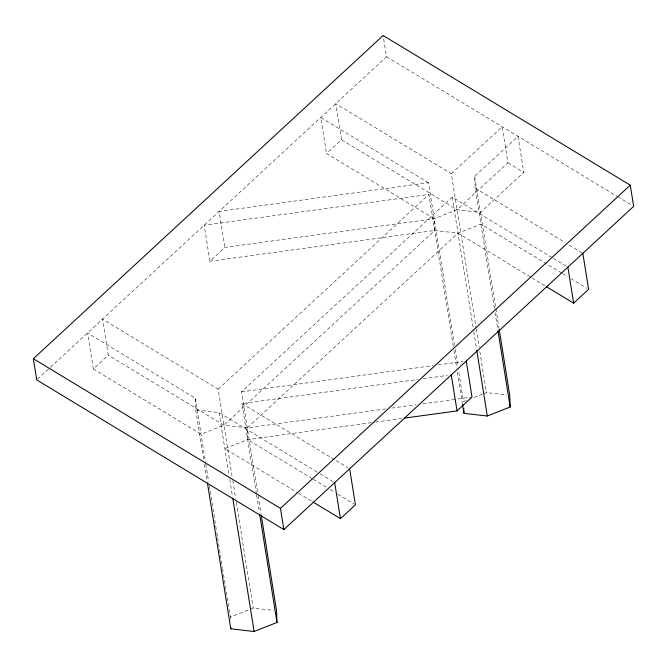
<?xml version="1.0" encoding="UTF-8"?>
<svg xmlns="http://www.w3.org/2000/svg" width="667" height="667" viewBox="0 0 667 667"><rect width="100%" height="100%" fill="white"/><g stroke="black" fill="none" stroke-linecap="round" stroke-linejoin="round"><path stroke-width="0.5" stroke-dasharray="3.33 2.5" d="M37.502 379.223L49.641 368.009M50.4 367.309L386.535 56.72L383.133 35.509M530.282 276.905L458.012 233.142L434.676 230.448L223.929 425.187L201.042 434.209L93.338 368.984L108.296 355.161L102.526 319.143L218.159 389.169L232.158 476.555M453.277 346.548L428.906 194.439L204.16 225.238L209.93 261.247L224.887 247.424L434.234 218.743L457.12 209.721L507.937 162.765L502.168 126.747L451.351 173.703L476.038 327.872M209.93 261.247L434.676 230.448L434.234 218.743L326.522 153.518L341.487 139.695L335.718 103.677L451.351 173.703M218.159 389.169L428.906 194.439M257.462 491.571L241.487 391.863L452.243 197.124L552.618 257.912M494.389 308.362L475.129 188.102L474.679 176.388L518.017 136.351L523.787 172.361L480.448 212.406L457.12 209.721L341.487 139.695M466.383 400.492L463.523 401.617L458.421 369.768M474.012 397.482L482.591 394.097M483.55 393.722L486.41 392.596L506.695 394.931M230.407 619.034L230.332 617.083L249.4 609.571M250.358 609.196L253.218 608.062L273.503 610.405M454.469 345.114L428.464 182.725L219.118 211.414L224.887 247.424M241.487 391.863L433.125 365.599M438.144 364.916L463.223 361.472M256.428 494.039L241.938 403.568L418.067 379.44M423.095 378.748L447.249 375.438M385.718 408.904L247.257 427.872L223.929 425.187L108.296 355.161M391.737 408.079L415.816 404.777M422.845 403.818L455.953 399.275M457.962 398.999L471.002 397.215M371.494 422.62L247.707 439.586L224.821 448.608L297.09 492.371M375.521 422.069L401.692 418.484M93.338 368.984L87.569 332.966L195.273 398.191L195.714 409.905L219.051 412.598L318.626 472.895M386.535 56.72L616.75 196.14M617.642 196.673L631.874 205.294M507.937 162.765L523.787 172.361M475.129 188.102L565.157 242.63M569.368 245.173L581.991 252.818M428.464 182.725L320.752 117.5L326.522 153.518M553.418 258.396L566.266 266.175M561.672 273.036L480.899 224.12L458.012 233.142L247.257 427.872L247.707 439.586L312.498 478.823M562.514 273.545L567.567 276.605M570.927 278.639L586.918 288.327M531.882 277.881L544.731 285.659M241.938 403.568L334.492 459.621M336.176 460.647L347.957 467.775M320.227 473.862L333.884 482.133M313.34 479.331L326.805 487.485M330.165 489.528L335.218 492.579M337.744 494.114L353.727 503.793M298.691 493.347L311.539 501.125M474.679 176.388L499.041 328.506M495.047 312.473L497.682 328.914M476.205 328.898L479.164 347.39M479.823 351.501L486.41 392.596M452.243 197.124L473.645 330.74M473.803 331.774L476.605 349.241M455.127 349.225L457.762 365.658M453.935 350.659L456.728 368.126M457.387 372.236L462.323 403.06M258.121 495.681L261.08 514.174M256.595 495.064L259.388 512.531M232.808 480.665L235.609 498.132M236.268 502.243L253.218 608.062M219.051 412.598L229.098 475.321M229.756 479.431L232.391 495.873M195.273 398.191L205.644 462.973M205.811 464.007L208.613 481.466M209.271 485.576L216.675 531.816M216.842 532.841L217.5 536.952M217.659 537.977L222.436 567.775M222.595 568.801L230.332 617.083M195.714 409.905L203.785 460.263M204.444 464.374L207.078 480.815"/><path stroke-width="1" d="M33.35 358.713L383.133 35.509L630.257 185.168L633.65 206.37L283.867 529.573L36.743 379.923L33.35 358.713L280.465 508.362L283.867 529.573M280.465 508.362L630.257 185.168M313.148 502.101L340.453 518.634L355.411 504.811L349.641 468.793M404.711 418.076L457.045 410.897L472.003 397.082L466.233 361.064M546.34 286.635L573.645 303.168L588.602 289.345L582.833 253.327M462.489 404.085L463.974 413.332L487.302 416.016L510.188 406.995L509.738 395.289L499.208 329.531M207.404 482.866L230.782 628.798L254.11 631.491L276.997 622.461L276.547 610.755L261.247 515.207M567.875 267.15L573.645 303.168M498.007 330.965L510.188 406.995M476.772 350.267L487.302 416.016M451.276 374.887L457.045 410.897M334.684 482.616L340.453 518.634M259.721 514.591L276.997 622.461M232.716 497.924L254.11 631.491M463.782 408.454L463.974 413.332M230.707 626.847L230.782 628.798"/></g></svg>
